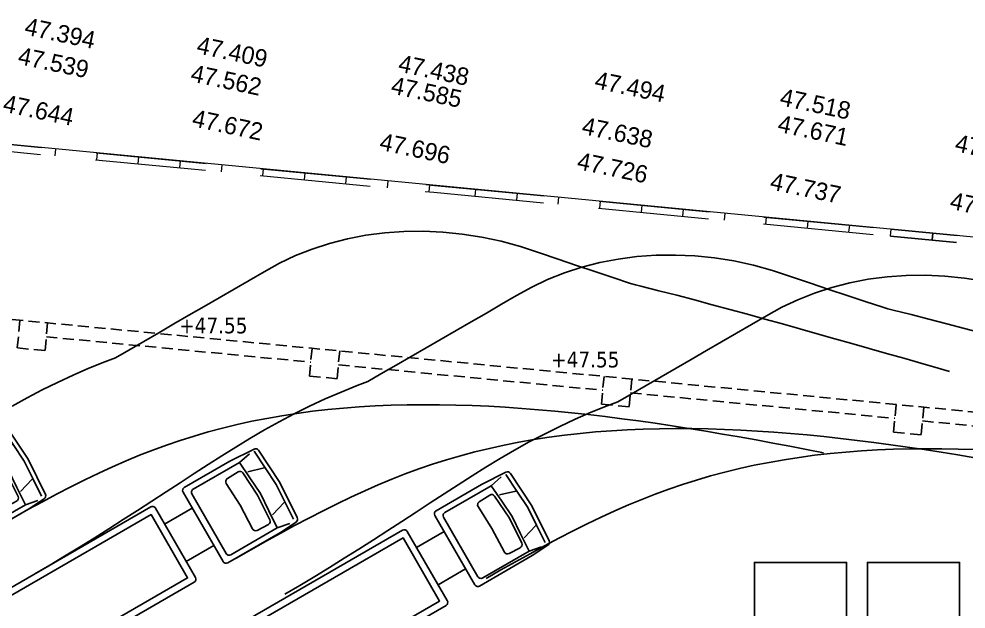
# Model space of a CAD drawing. Header units: metres. Extents: x -20317 to 2216, y -10281 to 3094.
# Drawn here: x -6799 to -4075, y 40 to 1736 of the extents above; entities that cross this region are included whole.
import ezdxf

# ---------------------------------------------------------------- set-up
doc = ezdxf.new("R2010")
doc.units = ezdxf.units.M
doc.header["$MEASUREMENT"] = 0
doc.linetypes.add('HIDDEN', pattern=[9.525, 6.35, -3.175])
doc.layers.get('0').update_dxf_attribs({"color": 30, "lineweight": 0})
for name, color, linetype in [('AG-HIDDEN', 9, 'HIDDEN'), ('V-0_Hidden', 9, 'HIDDEN'), ('V_KOT', 2, 'Continuous')]:
    doc.layers.add(name, color=color, linetype=linetype)
doc.layers.add('IMAR', color=1, linetype='Continuous', lineweight=20)
doc.layers.add('NKOT', color=1, linetype='Continuous', lineweight=0)

# ---------------------------------------------------------------- blocks, each defined once
blk = doc.blocks.new('A$C7C1A2FE6')
at = {"layer": 'V-0_Hidden', "linetype": 'Continuous'}
for p, q in [((11.769, 7.511), (10.975, 7.052)), ((12.389, 6.437), (11.595, 5.979))]:
    blk.add_line(p, q, dxfattribs=at)
for points in [[(14.789, 7.24), (14.289, 8.25), (13.675, 9.177, 0.378982), (13.547, 9.211), (12.847, 8.861), (11.541, 8.106, 0.414214), (11.504, 7.97), (12.654, 5.977, 0.414315), (12.791, 5.941), (14.303, 6.814), (14.755, 7.113, 0.37841)], [(13.638, 6.874), (13.959, 7.042, 0.408048), (14.002, 7.175), (13.647, 7.888), (13.222, 8.526, 0.407414), (13.085, 8.555), (12.779, 8.362, 0.414907), (12.748, 8.223), (13.146, 7.598), (13.503, 6.916, 0.414466)], [(0.648, -0.723), (-0.302, 0.923, -0.414214), (-0.265, 1.059), (10.587, 7.325), (11.637, 5.506), (0.785, -0.759, -0.414213)]]:
    blk.add_lwpolyline(points, format="xyb", close=True, dxfattribs=at)
for points in [[(13.125, 8.825), (13.415, 9.075)], [(13.548, 9.147), (13.865, 8.671), (14.181, 8.195), (14.429, 7.693), (14.678, 7.191)], [(13.125, 8.825), (13.428, 8.38), (13.73, 7.935), (13.971, 7.439), (14.212, 6.942), (14.574, 7.068)], [(13.834, 8.67), (13.363, 8.559)], [(14.076, 7.324), (14.408, 7.677)], [(0.625, -1.083), (-0.625, 1.083)]]:
    blk.add_lwpolyline(points, dxfattribs=at)
for points in [[(13.125, 8.825), (11.792, 8.055, 0.414214), (11.755, 7.919), (12.743, 6.208, 0.414214), (12.879, 6.172), (14.212, 6.942)], [(-0.625, 1.083), (10.574, 7.548, -0.414214), (10.71, 7.511), (11.86, 5.52, -0.414214), (11.824, 5.383), (0.625, -1.083)]]:
    blk.add_lwpolyline(points, format="xyb", dxfattribs=at)
blk = doc.blocks.new('LZ3')
at = {"layer": 'V-0_Hidden', "lineweight": 0, "ltscale": 0.5}
for p, q in [((22.276, 13.427), (36.745, 12.037)), ((22.257, 13.228), (36.726, 11.838)), ((25.841, 12.884), (25.86, 13.083)), ((27.035, 12.769), (27.054, 12.968)), ((28.23, 12.654), (28.249, 12.853)), ((29.424, 12.539), (29.443, 12.738)), ((30.619, 12.425), (30.638, 12.624)), ((31.813, 12.31), (31.832, 12.509)), ((33.008, 12.195), (33.027, 12.394)), ((34.202, 12.081), (34.221, 12.28)), ((35.397, 11.966), (35.416, 12.165)), ((36.591, 11.851), (36.61, 12.05)), ((36.745, 12.037), (49.885, 10.775)), ((36.726, 11.838), (49.866, 10.576)), ((37.921, 11.723), (37.94, 11.922)), ((39.115, 11.609), (39.134, 11.808)), ((40.31, 11.494), (40.329, 11.693)), ((41.504, 11.379), (41.524, 11.578)), ((42.699, 11.264), (42.718, 11.464)), ((43.893, 11.15), (43.913, 11.349)), ((45.088, 11.035), (45.107, 11.234)), ((46.282, 10.92), (46.302, 11.119)), ((47.477, 10.806), (47.496, 11.005)), ((48.671, 10.691), (48.691, 10.89)), ((49.866, 10.576), (49.885, 10.775))]:
    blk.add_line(p, q, dxfattribs=at)
at = {"layer": 'V-0_Hidden', "ltscale": 0.3, "transparency": 33554687}
for p, q in [((49.885, 10.775), (71.386, 8.71)), ((51.06, 10.461), (51.08, 10.66)), ((49.866, 10.576), (71.367, 8.511))]:
    blk.add_line(p, q, dxfattribs=at)
at = {"layer": 'V-0_Hidden', "linetype": 'Continuous'}
for points in [[(45.951, -5), (48.601, -5), (48.601, 1.2), (45.951, 1.2)], [(49.201, -5), (51.851, -5), (51.851, 1.2), (49.201, 1.2)]]:
    blk.add_lwpolyline(points, close=True, dxfattribs=at)
at = {"layer": 'V-0_Hidden'}
for p in [(10.768, -4.086), (18.012, -4.753), (25.256, -5.42)]:
    blk.add_blockref('A$C7C1A2FE6', p, dxfattribs=at)
blk = doc.blocks.new('A$C7AE86AB7')
at = {"layer": 'V-0_Hidden', "transparency": 33554687}
for points in [[(-64.809, 14.069), (-64.385, 14.305), (-63.952, 14.533), (-63.511, 14.752), (-63.062, 14.961), (-62.607, 15.159), (-62.144, 15.345), (-61.84, 15.459), (-61.458, 15.68), (-61.025, 15.93), (-60.592, 16.18), (-60.159, 16.43), (-59.726, 16.68), (-59.293, 16.93), (-58.86, 17.18), (-58.426, 17.43), (-57.993, 17.68), (-57.56, 17.93), (-57.123, 18.175), (-56.664, 18.394), (-56.183, 18.585), (-55.683, 18.747), (-55.167, 18.878), (-54.637, 18.98), (-54.096, 19.05), (-53.546, 19.089), (-52.989, 19.097), (-52.429, 19.072), (-51.867, 19.016), (-51.305, 18.928), (-50.746, 18.807), (-50.192, 18.656), (-49.645, 18.475), (-49.106, 18.291), (-48.576, 18.111), (-48.053, 17.936), (-47.535, 17.764), (-47.022, 17.597), (-46.883, 17.552), (-46.725, 17.514), (-46.211, 17.386), (-45.697, 17.254), (-45.186, 17.121), (-44.677, 16.985), (-44.169, 16.848), (-43.663, 16.71), (-43.158, 16.571), (-42.655, 16.431), (-42.154, 16.29), (-41.653, 16.149), (-41.154, 16.008), (-40.656, 15.866), (-40.159, 15.725), (-39.664, 15.584), (-39.169, 15.443), (-38.674, 15.302), (-38.181, 15.161), (-37.854, 15.068)], [(-64.163, 9.245), (-63.732, 9.499), (-63.303, 9.756), (-62.876, 10.015), (-62.453, 10.278), (-62.034, 10.542), (-61.617, 10.807), (-61.204, 11.073), (-60.794, 11.339), (-60.386, 11.604), (-59.981, 11.868), (-59.578, 12.129), (-59.177, 12.388), (-58.777, 12.643), (-58.378, 12.894), (-57.971, 13.142), (-57.555, 13.385), (-57.131, 13.621), (-56.698, 13.849), (-56.257, 14.067), (-55.808, 14.276), (-55.353, 14.474), (-54.89, 14.66), (-54.586, 14.774), (-54.204, 14.995), (-53.771, 15.245), (-53.338, 15.495), (-52.905, 15.745), (-52.472, 15.995), (-52.039, 16.245), (-51.606, 16.495), (-51.173, 16.745), (-50.74, 16.995), (-50.307, 17.245), (-49.869, 17.49), (-49.41, 17.71), (-48.929, 17.9), (-48.429, 18.062), (-47.913, 18.193), (-47.383, 18.295), (-46.842, 18.365), (-46.292, 18.404), (-45.735, 18.412), (-45.175, 18.387), (-44.613, 18.331), (-44.051, 18.243), (-43.492, 18.123), (-42.938, 17.971), (-42.391, 17.79), (-41.852, 17.606), (-41.322, 17.426), (-40.799, 17.251), (-40.281, 17.079), (-39.769, 16.912), (-39.629, 16.867), (-39.472, 16.829), (-38.957, 16.701), (-38.444, 16.57), (-37.932, 16.436), (-37.423, 16.301), (-36.915, 16.164)], [(-56.969, 8.664), (-56.538, 8.918), (-56.109, 9.175), (-55.682, 9.435), (-55.259, 9.697), (-54.84, 9.961), (-54.423, 10.226), (-54.01, 10.492), (-53.6, 10.758), (-53.192, 11.023), (-52.787, 11.287), (-52.384, 11.548), (-51.983, 11.807), (-51.583, 12.062), (-51.184, 12.313), (-50.777, 12.561), (-50.361, 12.804), (-49.937, 13.04), (-49.504, 13.268), (-49.063, 13.486), (-48.615, 13.695), (-48.159, 13.893), (-47.697, 14.08), (-47.392, 14.193), (-47.01, 14.414), (-46.577, 14.664), (-46.144, 14.914), (-45.711, 15.164), (-45.278, 15.414), (-44.845, 15.664), (-44.412, 15.914), (-43.979, 16.164), (-43.546, 16.414), (-43.113, 16.664), (-42.676, 16.909), (-42.216, 17.129), (-41.735, 17.319), (-41.235, 17.481), (-40.719, 17.612), (-40.189, 17.714), (-39.648, 17.784), (-39.098, 17.823), (-38.542, 17.831), (-37.981, 17.807), (-37.419, 17.75), (-36.857, 17.662)], [(-41.476, 12.727), (-41.961, 12.823), (-42.445, 12.917), (-42.929, 13.008), (-43.413, 13.098), (-43.897, 13.184), (-44.381, 13.268), (-44.864, 13.35), (-45.348, 13.428), (-45.831, 13.503), (-46.313, 13.575), (-46.796, 13.643), (-47.278, 13.708), (-47.759, 13.768), (-48.24, 13.825), (-48.72, 13.877), (-49.199, 13.924), (-49.677, 13.967), (-50.154, 14.005), (-50.63, 14.037), (-51.105, 14.064), (-51.578, 14.085), (-52.049, 14.1), (-52.518, 14.109), (-52.986, 14.111), (-53.451, 14.106), (-53.913, 14.094), (-54.373, 14.075), (-54.829, 14.048), (-55.283, 14.013), (-55.732, 13.971), (-56.178, 13.92), (-56.62, 13.862), (-57.057, 13.794), (-57.49, 13.718), (-57.917, 13.634), (-58.34, 13.541), (-58.758, 13.439), (-59.17, 13.329), (-59.577, 13.21), (-59.978, 13.083), (-60.373, 12.948), (-60.762, 12.805), (-61.146, 12.655), (-61.534, 12.493), (-61.926, 12.321), (-62.321, 12.139), (-62.721, 11.948), (-63.124, 11.746), (-63.532, 11.537), (-63.943, 11.319), (-64.358, 11.094), (-64.777, 10.863)], [(-37.127, 12.584), (-37.611, 12.665), (-38.094, 12.743), (-38.577, 12.818), (-39.06, 12.89), (-39.542, 12.958), (-40.024, 13.023), (-40.505, 13.084), (-40.986, 13.14), (-41.466, 13.192), (-41.945, 13.24), (-42.423, 13.282), (-42.9, 13.32), (-43.376, 13.352), (-43.851, 13.379), (-44.324, 13.4), (-44.795, 13.415), (-45.265, 13.424), (-45.732, 13.426), (-46.197, 13.421), (-46.659, 13.409), (-47.119, 13.39), (-47.575, 13.363), (-48.029, 13.329), (-48.478, 13.286), (-48.924, 13.236), (-49.366, 13.177), (-49.803, 13.109), (-50.236, 13.034), (-50.664, 12.949), (-51.086, 12.856), (-51.504, 12.754), (-51.916, 12.644), (-52.323, 12.525), (-52.724, 12.398), (-53.119, 12.263), (-53.508, 12.12), (-53.892, 11.97), (-54.28, 11.808), (-54.672, 11.637), (-55.068, 11.455), (-55.467, 11.263), (-55.871, 11.062), (-56.278, 10.852), (-56.689, 10.634), (-57.105, 10.409), (-57.524, 10.178), (-57.946, 9.941), (-58.372, 9.699)], [(-37.13, 12.819), (-37.601, 12.834), (-38.071, 12.843), (-38.538, 12.845), (-39.003, 12.84), (-39.465, 12.828), (-39.925, 12.809), (-40.382, 12.782), (-40.835, 12.748), (-41.284, 12.705), (-41.73, 12.655), (-42.172, 12.596), (-42.609, 12.529), (-43.042, 12.453), (-43.47, 12.368), (-43.893, 12.275), (-44.31, 12.174), (-44.723, 12.063), (-45.129, 11.944), (-45.53, 11.817), (-45.925, 11.682), (-46.314, 11.539), (-46.699, 11.389), (-47.086, 11.228), (-47.478, 11.056), (-47.874, 10.874), (-48.273, 10.682), (-48.677, 10.481), (-49.084, 10.271), (-49.496, 10.053), (-49.911, 9.828), (-50.33, 9.597), (-50.752, 9.36), (-51.178, 9.118)]]:
    blk.add_lwpolyline(points, dxfattribs=at)
blk = doc.blocks.new('A$C261E3135')
at = {"layer": 'IMAR', "lineweight": 20}
blk.add_lwpolyline([(27.584, -93.428), (9.075, -6.224), (7.982, -4.119), (4.604, -0.557), (2.842, 0.329), (-93.302, -10.366)], dxfattribs=at)
at = {"layer": 'NKOT', "color": 4, "lineweight": 0}
for s, p in [('47.518', (-41.136, -1.3)), ('47.680', (-35.935, -1.56)), ('47.494', (-46.451, -1.912)), ('47.671', (-41.038, -2.058)), ('47.438', (-52.076, -2.601)), ('47.838', (-35.738, -3.212)), ('47.409', (-57.859, -3.277)), ('47.585', (-52.15, -3.262)), ('47.638', (-46.54, -3.276)), ('47.394', (-62.814, -3.766)), ('47.737', (-40.915, -3.724)), ('47.562', (-57.861, -4.105)), ('47.726', (-46.467, -4.29)), ('47.539', (-62.827, -4.631)), ('47.696', (-52.142, -4.915)), ('47.672', (-57.557, -5.359)), ('47.644', (-62.968, -6.059))]:
    blk.add_text(s, height=0.5, dxfattribs=at).set_placement(p)

msp = doc.modelspace()

# ---------------------------------------------------------------- block references
at = {"xscale": 100, "yscale": 100, "zscale": 100}
msp.add_blockref('LZ3', (-9278.9, 54.1), dxfattribs=at)

# ---------------------------------------------------------------- next in the draw order: linework, layer by layer
at = {"layer": 'AG-HIDDEN', "ltscale": 5}
for points in [[(-9758.4, 1154.6), (-3356.7, 539.7)], [(-6716.7, 862.4), (-6724.4, 782.8), (-6804, 790.4), (-6796.3, 870.1)], [(-6720.5, 822.6), (-5960.2, 749.6)], [(-5876.7, 781.7), (-5884.4, 702.1), (-5964, 709.8), (-5956.3, 789.4)], [(-5880.5, 741.9), (-5120.2, 668.9)], [(-5036.7, 701.1), (-5044.4, 621.4), (-5124, 629.1), (-5116.3, 708.7)], [(-5040.5, 661.2), (-4280.2, 588.2)], [(-4196.7, 620.4), (-4204.4, 540.8), (-4284, 548.4), (-4276.3, 628)], [(-4200.5, 580.6), (-3440.2, 507.5)]]:
    msp.add_lwpolyline(points, dxfattribs=at)

# ---------------------------------------------------------------- next in the draw order: block references
at = {"xscale": 100, "yscale": 100, "zscale": 100, "rotation": 348.1667443523885}
msp.add_blockref('A$C261E3135', (-560.7, 772.2), dxfattribs=at)
at = {"transparency": 33554687, "xscale": 100, "yscale": 100, "zscale": 100}
msp.add_blockref('A$C7AE86AB7', (-337.6, -783.7), dxfattribs=at)

# ---------------------------------------------------------------- next in the draw order: texts
at = {"layer": 'V_KOT', "char_height": 45, "width": 184.417, "attachment_point": 9, "rotation": 359.7777}
for insert in [(-6141.9, 831.3), (-5072.1, 733.5)]:
    msp.add_mtext('\\pt45;{\\fTahoma|b0|i0|c162|p34;+47.55}', dxfattribs=dict(at, insert=insert))

doc.saveas('drawing.dxf')
